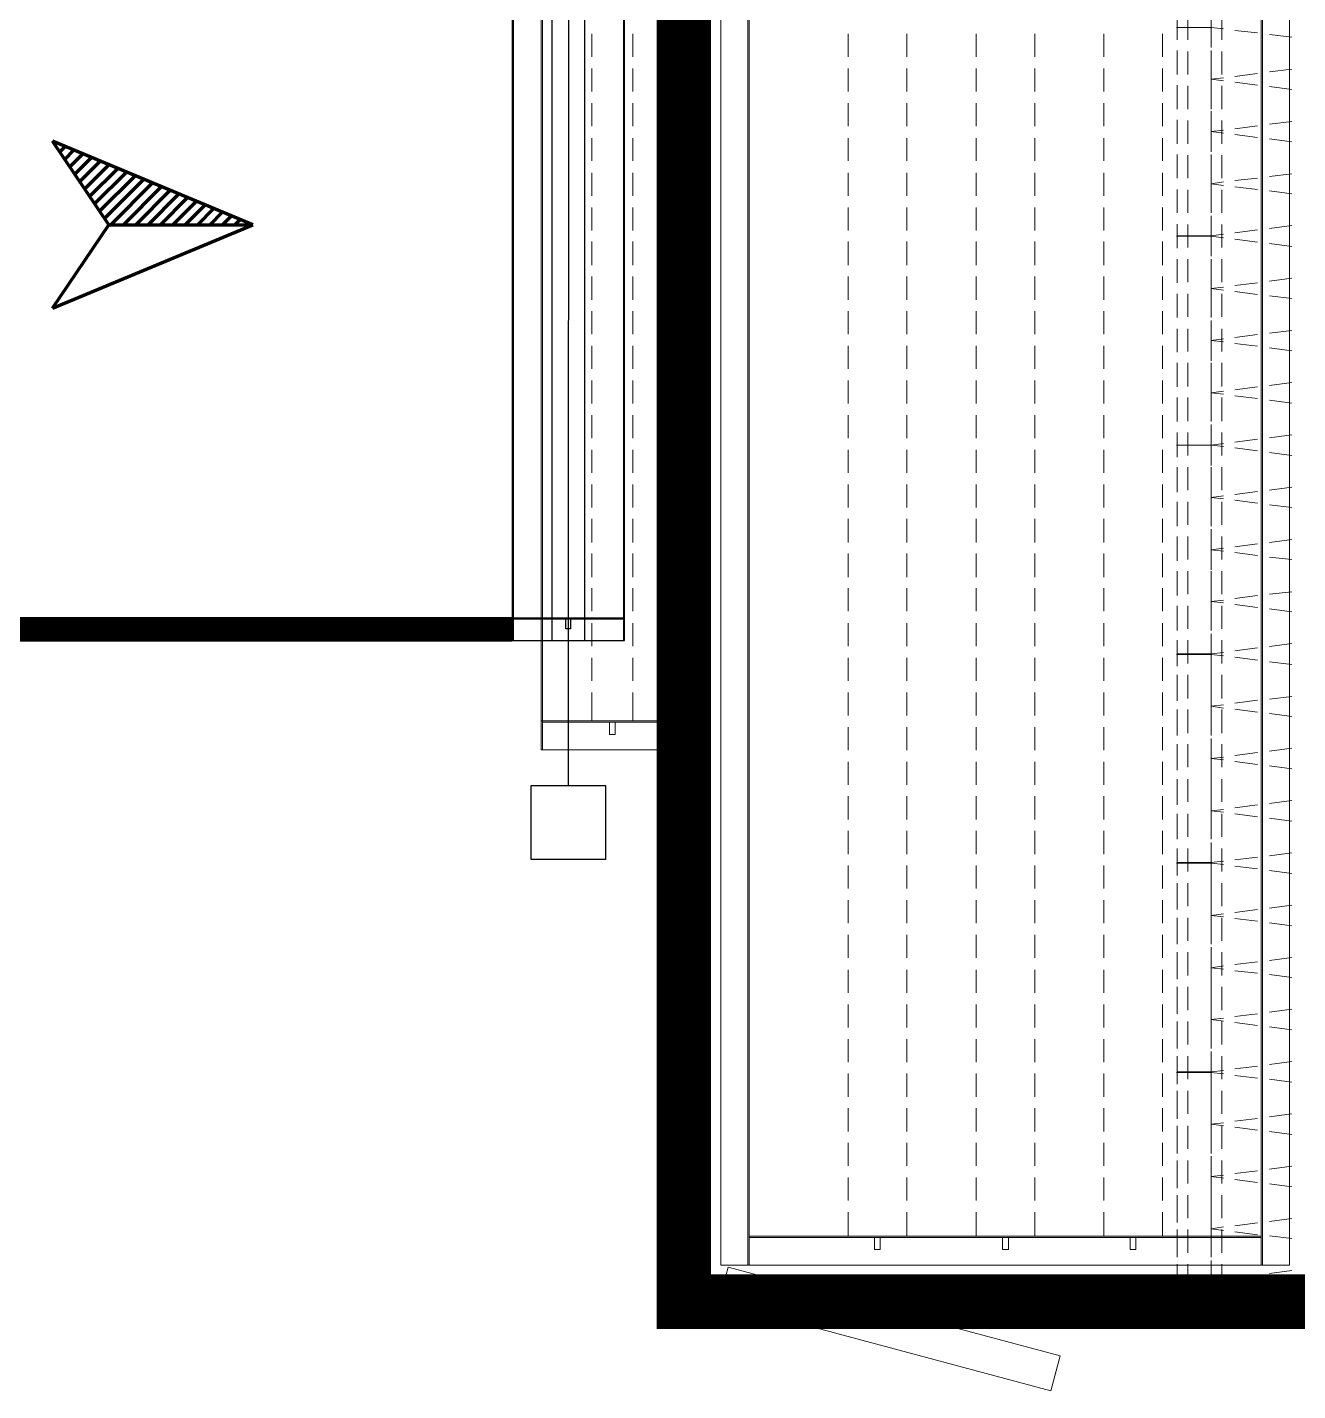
# Model space of a CAD drawing. Extents: x 1264 to 8183, y -10806 to -8316.
# Drawn here: x 4459.3 to 4562.2, y -10090.4 to -9980 of the extents above; entities that cross this region are included whole.
import ezdxf

# ---------------------------------------------------------------- set-up
doc = ezdxf.new("R2010")
doc.units = 0
doc.header["$LTSCALE"] = 200
doc.header["$MEASUREMENT"] = 0
doc.layers.get('0').update_dxf_attribs({"linetype": 'CONTINUOUS'})
for name, color, linetype in [('Equipments', 1, 'CONTINUOUS'), ('SHEET', 33, 'CONTINUOUS'), ('VCD', 241, 'CONTINUOUS')]:
    doc.layers.add(name, color=color, linetype=linetype)
doc.layers.add('Smc_RaDuct', color=122, linetype='CONTINUOUS', lineweight=100)

# ---------------------------------------------------------------- blocks, each defined once
blk = doc.blocks.new('A$C8c66ea1c')
at = {"layer": 'SHEET', "color": 1, "lineweight": 50, "const_width": 3}
blk.add_lwpolyline([(0, 0.027), (0, 83.837), (-117.243, 83.837), (0, 83.837), (0, 167.647), (0, 83.837), (0, 167.647), (-117.243, 167.647), (0, 167.647), (-117.243, 167.647), (-117.243, 83.837), (-117.243, 167.647), (-117.243, 83.837), (0, 83.837), (-117.243, 83.837), (0, 83.837), (0, 0.027), (-117.243, 0.027), (0, 0.027), (-117.243, 0.027)], close=True, dxfattribs=at)
at = {"layer": 'VCD', "lineweight": 9}
for points in [[(-86.876, 175.42), (-30.366, 175.42), (-30.366, 175.501), (-86.876, 175.501)], [(-85.29, 175.501), (-85.29, 167.647), (-86.876, 167.647), (-86.876, 167.701), (-85.37, 167.701), (-85.37, 175.42), (-86.876, 175.42), (-86.876, 175.501)], [(-86.876, 167.701), (-30.366, 167.701), (-30.366, 175.42), (-86.876, 175.42)], [(-86.043, 171.413), (-86.043, 171.736), (-85.37, 171.736), (-85.37, 171.413)], [(-117.243, 167.62), (-117.243, 167.674)], [(-117.243, 167.62), (-117.243, 167.674), (-117.243, 167.62), (-117.243, 167.674), (-117.243, 167.62), (-117.243, 167.674)], [(0, 83.837), (-117.243, 83.837), (-117.243, 167.647), (0, 167.647)], [(-86.876, 167.647), (-30.366, 167.647), (-30.366, 167.701), (-86.876, 167.701)], [(-120.228, 146.937), (-122.138, 147.448), (-117.243, 165.711), (-115.333, 165.2)], [(-115.226, 164.043), (-2.017, 164.043), (-2.017, 165.603), (-115.226, 165.603)], [(-115.226, 164.124), (-2.017, 164.124), (-2.017, 165.603), (-115.226, 165.603)], [(-115.226, 135.882), (-113.639, 135.882), (-113.639, 164.043), (-115.226, 164.043)], [(-115.226, 135.882), (-113.719, 135.882), (-113.719, 164.043), (-115.226, 164.043)], [(-114.365, 157.158), (-114.365, 156.835), (-113.719, 156.835), (-113.719, 157.158)], [(-114.365, 150.111), (-114.365, 149.788), (-113.719, 149.788), (-113.719, 150.111)], [(-114.365, 143.091), (-114.365, 142.768), (-113.719, 142.768), (-113.719, 143.091)], [(-116.705, 139.917), (-116.705, 140.508), (-116.113, 140.508), (-116.113, 139.917)], [(-116.705, 138.034), (-116.705, 138.626), (-116.113, 138.626), (-116.113, 138.034)], [(-116.086, 138.599), (-116.086, 138.653)], [(-113.235, 138.599), (-113.235, 138.653)], [(-110.357, 138.599), (-110.357, 138.653)], [(-107.479, 138.599), (-107.479, 138.653)], [(-104.601, 138.599), (-104.601, 138.653)], [(-101.723, 138.599), (-101.723, 138.653)], [(-98.872, 138.599), (-98.872, 138.653)], [(-95.994, 138.599), (-95.994, 138.653)], [(-93.09, 138.599), (-93.09, 138.653)], [(-90.239, 138.599), (-90.239, 138.653)], [(-87.361, 138.599), (-87.361, 138.653)], [(-84.483, 138.599), (-84.483, 138.653)], [(-81.605, 138.599), (-81.605, 138.653)], [(-78.727, 138.599), (-78.727, 138.653)], [(-75.876, 138.599), (-75.876, 138.653)], [(-72.998, 138.599), (-72.998, 138.653)], [(-70.12, 138.599), (-70.12, 138.653)], [(-67.242, 138.599), (-67.242, 138.653)], [(-64.364, 138.599), (-64.364, 138.653)], [(-61.513, 138.599), (-61.513, 138.653)], [(-58.608, 138.599), (-58.608, 138.653)], [(-55.757, 138.599), (-55.757, 138.653)], [(-52.879, 138.599), (-52.879, 138.653)], [(-50.001, 138.599), (-50.001, 138.653)], [(-115.226, 134.322), (-2.017, 134.322), (-2.017, 135.882), (-115.226, 135.882)], [(-115.226, 134.322), (-2.017, 134.322), (-2.017, 135.802), (-115.226, 135.802)]]:
    blk.add_lwpolyline(points, close=True, dxfattribs=at)
at = {"layer": 'VCD', "lineweight": 9, "ltscale": 5}
blk.add_lwpolyline([(-86.876, 167.647), (-30.366, 167.647), (-30.366, 175.501), (-86.876, 175.501)], close=True, dxfattribs=at)
at = {"layer": 'VCD', "lineweight": 9}
for points in [[(-85.29, 172.731), (-85.29, 172.677)], [(-85.29, 171.897), (-85.29, 172.704), (-83.73, 172.704)], [(-83.084, 172.704), (-81.82, 172.704)], [(-81.174, 172.704), (-79.91, 172.704)], [(-79.265, 172.704), (-78, 172.704)], [(-77.382, 172.704), (-76.091, 172.704)], [(-75.472, 172.704), (-74.181, 172.704)], [(-73.563, 172.704), (-72.298, 172.704)], [(-71.653, 172.704), (-70.389, 172.704)], [(-69.743, 172.704), (-68.479, 172.704)], [(-67.834, 172.704), (-66.569, 172.704)], [(-65.924, 172.704), (-64.66, 172.704)], [(-64.014, 172.704), (-62.75, 172.704)], [(-62.131, 172.704), (-60.84, 172.704)], [(-60.222, 172.704), (-58.931, 172.704)], [(-58.312, 172.704), (-57.048, 172.704)], [(-56.402, 172.704), (-55.138, 172.704)], [(-54.493, 172.704), (-53.229, 172.704)], [(-52.583, 172.704), (-51.319, 172.704)], [(-50.673, 172.704), (-49.409, 172.704)], [(-48.764, 172.704), (-47.5, 172.704)], [(-83.73, 170.445), (-85.29, 170.445), (-85.29, 171.251)], [(-85.29, 170.471), (-85.29, 170.418)], [(-81.82, 170.445), (-83.084, 170.445)], [(-79.91, 170.445), (-81.174, 170.445)], [(-78, 170.445), (-79.265, 170.445)], [(-76.091, 170.445), (-77.382, 170.445)], [(-74.181, 170.445), (-75.472, 170.445)], [(-72.298, 170.445), (-73.563, 170.445)], [(-70.389, 170.445), (-71.653, 170.445)], [(-68.479, 170.445), (-69.743, 170.445)], [(-66.569, 170.445), (-67.834, 170.445)], [(-64.66, 170.445), (-65.924, 170.445)], [(-62.75, 170.445), (-64.014, 170.445)], [(-60.84, 170.445), (-62.131, 170.445)], [(-58.931, 170.445), (-60.222, 170.445)], [(-57.048, 170.445), (-58.312, 170.445)], [(-55.138, 170.445), (-56.402, 170.445)], [(-53.229, 170.445), (-54.493, 170.445)], [(-51.319, 170.445), (-52.583, 170.445)], [(-49.409, 170.445), (-50.673, 170.445)], [(-47.5, 170.445), (-48.764, 170.445)], [(-113.639, 158.637), (-113.639, 158.583)], [(-113.639, 157.319), (-113.639, 158.61), (-112.321, 158.61)], [(-111.675, 158.61), (-110.411, 158.61)], [(-109.766, 158.61), (-108.501, 158.61)], [(-107.883, 158.61), (-106.592, 158.61)], [(-105.973, 158.61), (-104.682, 158.61)], [(-104.063, 158.61), (-102.799, 158.61)], [(-102.154, 158.61), (-100.89, 158.61)], [(-100.244, 158.61), (-98.98, 158.61)], [(-98.334, 158.61), (-97.07, 158.61)], [(-96.425, 158.61), (-95.161, 158.61)], [(-94.515, 158.61), (-93.251, 158.61)], [(-92.632, 158.61), (-91.341, 158.61)], [(-90.723, 158.61), (-89.432, 158.61)], [(-88.813, 158.61), (-87.549, 158.61)], [(-86.903, 158.61), (-85.639, 158.61)], [(-84.994, 158.61), (-83.73, 158.61)], [(-83.084, 158.61), (-81.82, 158.61)], [(-81.174, 158.61), (-79.91, 158.61)], [(-79.265, 158.61), (-78, 158.61)], [(-77.382, 158.61), (-76.091, 158.61)], [(-75.472, 158.61), (-74.181, 158.61)], [(-73.563, 158.61), (-72.298, 158.61)], [(-71.653, 158.61), (-70.389, 158.61)], [(-69.743, 158.61), (-68.479, 158.61)], [(-67.834, 158.61), (-66.569, 158.61)], [(-65.924, 158.61), (-64.66, 158.61)], [(-64.014, 158.61), (-62.75, 158.61)], [(-62.131, 158.61), (-60.84, 158.61)], [(-60.222, 158.61), (-58.931, 158.61)], [(-58.312, 158.61), (-57.048, 158.61)], [(-56.402, 158.61), (-55.138, 158.61)], [(-54.493, 158.61), (-53.229, 158.61)], [(-52.583, 158.61), (-51.319, 158.61)], [(-50.673, 158.61), (-49.409, 158.61)], [(-48.764, 158.61), (-47.5, 158.61)], [(-112.321, 155.382), (-113.639, 155.382), (-113.639, 156.673)], [(-113.639, 155.409), (-113.639, 155.355)], [(-110.411, 155.382), (-111.675, 155.382)], [(-108.501, 155.382), (-109.766, 155.382)], [(-106.592, 155.382), (-107.883, 155.382)], [(-104.682, 155.382), (-105.973, 155.382)], [(-102.799, 155.382), (-104.063, 155.382)], [(-100.89, 155.382), (-102.154, 155.382)], [(-98.98, 155.382), (-100.244, 155.382)], [(-97.07, 155.382), (-98.334, 155.382)], [(-95.161, 155.382), (-96.425, 155.382)], [(-93.251, 155.382), (-94.515, 155.382)], [(-91.341, 155.382), (-92.632, 155.382)], [(-89.432, 155.382), (-90.723, 155.382)], [(-87.549, 155.382), (-88.813, 155.382)], [(-85.639, 155.382), (-86.903, 155.382)], [(-83.73, 155.382), (-84.994, 155.382)], [(-81.82, 155.382), (-83.084, 155.382)], [(-79.91, 155.382), (-81.174, 155.382)], [(-78, 155.382), (-79.265, 155.382)], [(-76.091, 155.382), (-77.382, 155.382)], [(-74.181, 155.382), (-75.472, 155.382)], [(-72.298, 155.382), (-73.563, 155.382)], [(-70.389, 155.382), (-71.653, 155.382)], [(-68.479, 155.382), (-69.743, 155.382)], [(-66.569, 155.382), (-67.834, 155.382)], [(-64.66, 155.382), (-65.924, 155.382)], [(-62.75, 155.382), (-64.014, 155.382)], [(-60.84, 155.382), (-62.131, 155.382)], [(-58.931, 155.382), (-60.222, 155.382)], [(-57.048, 155.382), (-58.312, 155.382)], [(-55.138, 155.382), (-56.402, 155.382)], [(-53.229, 155.382), (-54.493, 155.382)], [(-51.319, 155.382), (-52.583, 155.382)], [(-49.409, 155.382), (-50.673, 155.382)], [(-47.5, 155.382), (-48.764, 155.382)], [(-113.639, 151.59), (-113.639, 151.536)], [(-112.321, 151.563), (-113.639, 151.563), (-113.639, 150.272)], [(-110.411, 151.563), (-111.675, 151.563)], [(-108.501, 151.563), (-109.766, 151.563)], [(-106.592, 151.563), (-107.883, 151.563)], [(-104.682, 151.563), (-105.973, 151.563)], [(-102.799, 151.563), (-104.063, 151.563)], [(-100.89, 151.563), (-102.154, 151.563)], [(-98.98, 151.563), (-100.244, 151.563)], [(-97.07, 151.563), (-98.334, 151.563)], [(-95.161, 151.563), (-96.425, 151.563)], [(-93.251, 151.563), (-94.515, 151.563)], [(-91.341, 151.563), (-92.632, 151.563)], [(-89.432, 151.563), (-90.723, 151.563)], [(-87.549, 151.563), (-88.813, 151.563)], [(-85.639, 151.563), (-86.903, 151.563)], [(-83.73, 151.563), (-84.994, 151.563)], [(-81.82, 151.563), (-83.084, 151.563)], [(-79.91, 151.563), (-81.174, 151.563)], [(-78, 151.563), (-79.265, 151.563)], [(-76.091, 151.563), (-77.382, 151.563)], [(-74.181, 151.563), (-75.472, 151.563)], [(-72.298, 151.563), (-73.563, 151.563)], [(-70.389, 151.563), (-71.653, 151.563)], [(-68.479, 151.563), (-69.743, 151.563)], [(-66.569, 151.563), (-67.834, 151.563)], [(-64.66, 151.563), (-65.924, 151.563)], [(-62.75, 151.563), (-64.014, 151.563)], [(-60.84, 151.563), (-62.131, 151.563)], [(-58.931, 151.563), (-60.222, 151.563)], [(-57.048, 151.563), (-58.312, 151.563)], [(-55.138, 151.563), (-56.402, 151.563)], [(-53.229, 151.563), (-54.493, 151.563)], [(-51.319, 151.563), (-52.583, 151.563)], [(-49.409, 151.563), (-50.673, 151.563)], [(-47.5, 151.563), (-48.764, 151.563)], [(-113.639, 149.653), (-113.639, 148.335), (-112.321, 148.335)], [(-113.639, 148.362), (-113.639, 148.309)], [(-111.675, 148.335), (-110.411, 148.335)], [(-109.766, 148.335), (-108.501, 148.335)], [(-107.883, 148.335), (-106.592, 148.335)], [(-105.973, 148.335), (-104.682, 148.335)], [(-104.063, 148.335), (-102.799, 148.335)], [(-102.154, 148.335), (-100.89, 148.335)], [(-100.244, 148.335), (-98.98, 148.335)], [(-98.334, 148.335), (-97.07, 148.335)], [(-96.425, 148.335), (-95.161, 148.335)], [(-94.515, 148.335), (-93.251, 148.335)], [(-92.632, 148.335), (-91.341, 148.335)], [(-90.723, 148.335), (-89.432, 148.335)], [(-88.813, 148.335), (-87.549, 148.335)], [(-86.903, 148.335), (-85.639, 148.335)], [(-84.994, 148.335), (-83.73, 148.335)], [(-83.084, 148.335), (-81.82, 148.335)], [(-81.174, 148.335), (-79.91, 148.335)], [(-79.265, 148.335), (-78, 148.335)], [(-77.382, 148.335), (-76.091, 148.335)], [(-75.472, 148.335), (-74.181, 148.335)], [(-73.563, 148.335), (-72.298, 148.335)], [(-71.653, 148.335), (-70.389, 148.335)], [(-69.743, 148.335), (-68.479, 148.335)], [(-67.834, 148.335), (-66.569, 148.335)], [(-65.924, 148.335), (-64.66, 148.335)], [(-64.014, 148.335), (-62.75, 148.335)], [(-62.131, 148.335), (-60.84, 148.335)], [(-60.222, 148.335), (-58.931, 148.335)], [(-58.312, 148.335), (-57.048, 148.335)], [(-56.402, 148.335), (-55.138, 148.335)], [(-54.493, 148.335), (-53.229, 148.335)], [(-52.583, 148.335), (-51.319, 148.335)], [(-50.673, 148.335), (-49.409, 148.335)], [(-48.764, 148.335), (-47.5, 148.335)], [(-113.639, 144.57), (-113.639, 144.516)], [(-113.639, 143.252), (-113.639, 144.543), (-112.321, 144.543)], [(-111.675, 144.543), (-110.411, 144.543)], [(-109.766, 144.543), (-108.501, 144.543)], [(-107.883, 144.543), (-106.592, 144.543)], [(-105.973, 144.543), (-104.682, 144.543)], [(-104.063, 144.543), (-102.799, 144.543)], [(-102.154, 144.543), (-100.89, 144.543)], [(-100.244, 144.543), (-98.98, 144.543)], [(-98.334, 144.543), (-97.07, 144.543)], [(-96.425, 144.543), (-95.161, 144.543)], [(-94.515, 144.543), (-93.251, 144.543)], [(-92.632, 144.543), (-91.341, 144.543)], [(-90.723, 144.543), (-89.432, 144.543)], [(-88.813, 144.543), (-87.549, 144.543)], [(-86.903, 144.543), (-85.639, 144.543)], [(-84.994, 144.543), (-83.73, 144.543)], [(-83.084, 144.543), (-81.82, 144.543)], [(-81.174, 144.543), (-79.91, 144.543)], [(-79.265, 144.543), (-78, 144.543)], [(-77.382, 144.543), (-76.091, 144.543)], [(-75.472, 144.543), (-74.181, 144.543)], [(-73.563, 144.543), (-72.298, 144.543)], [(-71.653, 144.543), (-70.389, 144.543)], [(-69.743, 144.543), (-68.479, 144.543)], [(-67.834, 144.543), (-66.569, 144.543)], [(-65.924, 144.543), (-64.66, 144.543)], [(-64.014, 144.543), (-62.75, 144.543)], [(-62.131, 144.543), (-60.84, 144.543)], [(-60.222, 144.543), (-58.931, 144.543)], [(-58.312, 144.543), (-57.048, 144.543)], [(-56.402, 144.543), (-55.138, 144.543)], [(-54.493, 144.543), (-53.229, 144.543)], [(-52.583, 144.543), (-51.319, 144.543)], [(-50.673, 144.543), (-49.409, 144.543)], [(-48.764, 144.543), (-47.5, 144.543)], [(-112.321, 141.315), (-113.639, 141.315), (-113.639, 142.606)], [(-113.639, 141.342), (-113.639, 141.288)], [(-110.411, 141.315), (-111.675, 141.315)], [(-108.501, 141.315), (-109.766, 141.315)], [(-106.592, 141.315), (-107.883, 141.315)], [(-104.682, 141.315), (-105.973, 141.315)], [(-102.799, 141.315), (-104.063, 141.315)], [(-100.89, 141.315), (-102.154, 141.315)], [(-98.98, 141.315), (-100.244, 141.315)], [(-97.07, 141.315), (-98.334, 141.315)], [(-95.161, 141.315), (-96.425, 141.315)], [(-93.251, 141.315), (-94.515, 141.315)], [(-91.341, 141.315), (-92.632, 141.315)], [(-89.432, 141.315), (-90.723, 141.315)], [(-87.549, 141.315), (-88.813, 141.315)], [(-85.639, 141.315), (-86.903, 141.315)], [(-83.73, 141.315), (-84.994, 141.315)], [(-81.82, 141.315), (-83.084, 141.315)], [(-79.91, 141.315), (-81.174, 141.315)], [(-78, 141.315), (-79.265, 141.315)], [(-76.091, 141.315), (-77.382, 141.315)], [(-74.181, 141.315), (-75.472, 141.315)], [(-72.298, 141.315), (-73.563, 141.315)], [(-70.389, 141.315), (-71.653, 141.315)], [(-68.479, 141.315), (-69.743, 141.315)], [(-66.569, 141.315), (-67.834, 141.315)], [(-64.66, 141.315), (-65.924, 141.315)], [(-62.75, 141.315), (-64.014, 141.315)], [(-60.84, 141.315), (-62.131, 141.315)], [(-58.931, 141.315), (-60.222, 141.315)], [(-57.048, 141.315), (-58.312, 141.315)], [(-55.138, 141.315), (-56.402, 141.315)], [(-53.229, 141.315), (-54.493, 141.315)], [(-51.319, 141.315), (-52.583, 141.315)], [(-49.409, 141.315), (-50.673, 141.315)], [(-47.5, 141.315), (-48.764, 141.315)], [(-115.172, 140.508), (-116.705, 140.508), (-116.705, 139.917), (-115.172, 139.917)], [(-115.441, 140.508), (-116.086, 140.508), (-116.086, 138.626), (-115.441, 138.626)], [(-113.531, 140.508), (-114.795, 140.508)], [(-113.262, 140.508), (-114.553, 140.508)], [(-111.621, 140.508), (-112.886, 140.508)], [(-111.379, 140.508), (-112.643, 140.508)], [(-109.712, 140.508), (-111.003, 140.508)], [(-109.47, 140.508), (-110.734, 140.508)], [(-107.802, 140.508), (-109.093, 140.508)], [(-107.56, 140.508), (-108.824, 140.508)], [(-105.919, 140.508), (-107.183, 140.508)], [(-105.65, 140.508), (-106.914, 140.508)], [(-105.274, 138.626), (-104.628, 138.626), (-104.628, 140.508), (-105.274, 140.508)], [(-103.741, 140.508), (-105.005, 140.508)], [(-104.628, 140.535), (-104.628, 140.482)], [(-103.956, 140.508), (-104.601, 140.508), (-104.601, 138.626), (-103.956, 138.626)], [(-102.046, 140.508), (-103.31, 140.508)], [(-101.831, 140.508), (-103.095, 140.508)], [(-100.137, 140.508), (-101.401, 140.508)], [(-99.921, 140.508), (-101.212, 140.508)], [(-98.227, 140.508), (-99.491, 140.508)], [(-98.012, 140.508), (-99.303, 140.508)], [(-96.317, 140.508), (-97.581, 140.508)], [(-96.129, 140.508), (-97.393, 140.508)], [(-94.407, 140.508), (-95.672, 140.508)], [(-94.219, 140.508), (-95.483, 140.508)], [(-93.789, 138.626), (-93.116, 138.626), (-93.116, 140.508), (-93.789, 140.508)], [(-92.31, 140.508), (-93.574, 140.508)], [(-93.116, 140.535), (-93.116, 140.482)], [(-92.444, 140.508), (-93.09, 140.508), (-93.09, 138.626), (-92.444, 138.626)], [(-90.534, 140.508), (-91.799, 140.508)], [(-90.4, 140.508), (-91.664, 140.508)], [(-88.625, 140.508), (-89.916, 140.508)], [(-88.49, 140.508), (-89.754, 140.508)], [(-86.715, 140.508), (-88.006, 140.508)], [(-86.581, 140.508), (-87.845, 140.508)], [(-84.832, 140.508), (-86.096, 140.508)], [(-84.671, 140.508), (-85.962, 140.508)], [(-82.923, 140.508), (-84.187, 140.508)], [(-82.761, 140.508), (-84.052, 140.508)], [(-82.277, 138.626), (-81.632, 138.626), (-81.632, 140.508), (-82.277, 140.508)], [(-80.852, 140.508), (-82.143, 140.508)], [(-81.632, 140.535), (-81.632, 140.482)], [(-80.959, 140.508), (-81.605, 140.508), (-81.605, 138.626), (-80.959, 138.626)], [(-79.049, 140.508), (-80.314, 140.508)], [(-78.969, 140.508), (-80.233, 140.508)], [(-77.14, 140.508), (-78.404, 140.508)], [(-77.059, 140.508), (-78.323, 140.508)], [(-75.23, 140.508), (-76.494, 140.508)], [(-75.149, 140.508), (-76.414, 140.508)], [(-73.32, 140.508), (-74.585, 140.508)], [(-73.24, 140.508), (-74.504, 140.508)], [(-71.411, 140.508), (-72.702, 140.508)], [(-71.33, 140.508), (-72.594, 140.508)], [(-69.447, 140.508), (-70.12, 140.508), (-70.12, 138.626), (-70.12, 140.508), (-70.792, 140.508)], [(-69.42, 140.508), (-70.685, 140.508)], [(-70.12, 140.535), (-70.12, 140.482)], [(-67.538, 140.508), (-68.829, 140.508)], [(-67.511, 140.508), (-68.802, 140.508)], [(-65.655, 140.508), (-66.919, 140.508)], [(-65.601, 140.508), (-66.892, 140.508)], [(-63.745, 140.508), (-65.009, 140.508)], [(-63.718, 140.508), (-64.982, 140.508)], [(-61.836, 140.508), (-63.1, 140.508)], [(-61.809, 140.508), (-63.073, 140.508)], [(-59.926, 140.508), (-61.19, 140.508)], [(-59.899, 140.508), (-61.163, 140.508)], [(-59.28, 138.626), (-58.635, 138.626), (-58.635, 140.508), (-59.28, 140.508)], [(-57.989, 140.508), (-59.253, 140.508)], [(-58.635, 140.535), (-58.635, 140.482)], [(-57.962, 140.508), (-58.608, 140.508), (-58.608, 138.626), (-57.962, 138.626)], [(-56.08, 140.508), (-57.344, 140.508)], [(-56.053, 140.508), (-57.317, 140.508)], [(-54.17, 140.508), (-55.434, 140.508)], [(-54.143, 140.508), (-55.407, 140.508)], [(-52.26, 140.508), (-53.551, 140.508)], [(-52.233, 140.508), (-53.524, 140.508)], [(-50.351, 140.508), (-51.642, 140.508)], [(-50.324, 140.508), (-51.615, 140.508)], [(-48.468, 140.508), (-49.732, 140.508)], [(-48.414, 140.508), (-49.705, 140.508)], [(-46.558, 140.508), (-47.822, 140.508)], [(-47.795, 138.626), (-47.15, 138.626), (-47.15, 140.508), (-47.795, 140.508)], [(-47.15, 140.535), (-47.15, 140.482)], [(-116.705, 139.944), (-116.705, 139.89)], [(-114.553, 139.917), (-113.262, 139.917)], [(-112.643, 139.917), (-111.379, 139.917)], [(-110.734, 139.917), (-109.47, 139.917)], [(-108.824, 139.917), (-107.56, 139.917)], [(-106.914, 139.917), (-105.65, 139.917)], [(-105.005, 139.917), (-103.741, 139.917)], [(-103.095, 139.917), (-101.831, 139.917)], [(-101.212, 139.917), (-99.921, 139.917)], [(-99.303, 139.917), (-98.012, 139.917)], [(-97.393, 139.917), (-96.129, 139.917)], [(-95.483, 139.917), (-94.219, 139.917)], [(-93.574, 139.917), (-92.31, 139.917)], [(-91.664, 139.917), (-90.4, 139.917)], [(-89.754, 139.917), (-88.49, 139.917)], [(-87.845, 139.917), (-86.581, 139.917)], [(-85.962, 139.917), (-84.671, 139.917)], [(-84.052, 139.917), (-82.761, 139.917)], [(-82.143, 139.917), (-80.852, 139.917)], [(-80.233, 139.917), (-78.969, 139.917)], [(-78.323, 139.917), (-77.059, 139.917)], [(-76.414, 139.917), (-75.149, 139.917)], [(-74.504, 139.917), (-73.24, 139.917)], [(-72.594, 139.917), (-71.33, 139.917)], [(-70.685, 139.917), (-69.42, 139.917)], [(-68.802, 139.917), (-67.511, 139.917)], [(-66.892, 139.917), (-65.601, 139.917)], [(-64.982, 139.917), (-63.718, 139.917)], [(-63.073, 139.917), (-61.809, 139.917)], [(-61.163, 139.917), (-59.899, 139.917)], [(-59.253, 139.917), (-57.989, 139.917)], [(-57.344, 139.917), (-56.08, 139.917)], [(-55.434, 139.917), (-54.17, 139.917)], [(-53.551, 139.917), (-52.26, 139.917)], [(-51.642, 139.917), (-50.351, 139.917)], [(-49.732, 139.917), (-48.468, 139.917)], [(-47.822, 139.917), (-46.558, 139.917)], [(-115.172, 138.626), (-116.705, 138.626), (-116.705, 138.034), (-115.172, 138.034)], [(-116.705, 138.061), (-116.705, 138.007)], [(-116.006, 137.953), (-116.086, 138.626), (-114.983, 138.626)], [(-114.795, 138.626), (-113.531, 138.626)], [(-113.262, 138.626), (-114.553, 138.626)], [(-114.553, 138.034), (-113.262, 138.034)], [(-114.338, 138.626), (-113.235, 138.626), (-113.316, 137.953)], [(-113.128, 137.953), (-113.235, 138.626), (-112.106, 138.626)], [(-112.886, 138.626), (-111.621, 138.626)], [(-111.379, 138.626), (-112.643, 138.626)], [(-112.643, 138.034), (-111.379, 138.034)], [(-111.46, 138.626), (-110.357, 138.626), (-110.438, 137.953)], [(-111.003, 138.626), (-109.712, 138.626)], [(-109.47, 138.626), (-110.734, 138.626)], [(-110.734, 138.034), (-109.47, 138.034)], [(-110.277, 137.953), (-110.357, 138.626), (-109.228, 138.626)], [(-109.093, 138.626), (-107.802, 138.626)], [(-107.56, 138.626), (-108.824, 138.626)], [(-108.824, 138.034), (-107.56, 138.034)], [(-108.609, 138.626), (-107.479, 138.626), (-107.56, 137.953)], [(-107.399, 137.953), (-107.479, 138.626), (-106.377, 138.626)], [(-107.183, 138.626), (-105.919, 138.626)], [(-105.65, 138.626), (-106.914, 138.626)], [(-106.914, 138.034), (-105.65, 138.034)], [(-105.731, 138.626), (-104.628, 138.626), (-104.709, 137.953)], [(-103.741, 138.626), (-105.005, 138.626)], [(-105.005, 138.034), (-103.741, 138.034)], [(-104.628, 138.653), (-104.628, 138.599)], [(-104.521, 137.953), (-104.601, 138.626), (-103.472, 138.626)], [(-103.31, 138.626), (-102.046, 138.626)], [(-101.831, 138.626), (-103.095, 138.626)], [(-103.095, 138.034), (-101.831, 138.034)], [(-102.853, 138.626), (-101.723, 138.626), (-101.804, 137.953)], [(-101.643, 137.953), (-101.723, 138.626), (-100.621, 138.626)], [(-101.401, 138.626), (-100.137, 138.626)], [(-99.921, 138.626), (-101.212, 138.626)], [(-101.212, 138.034), (-99.921, 138.034)], [(-99.975, 138.626), (-98.872, 138.626), (-98.953, 137.953)], [(-99.491, 138.626), (-98.227, 138.626)], [(-98.012, 138.626), (-99.303, 138.626)], [(-99.303, 138.034), (-98.012, 138.034)], [(-98.765, 137.953), (-98.872, 138.626), (-97.743, 138.626)], [(-97.581, 138.626), (-96.317, 138.626)], [(-96.129, 138.626), (-97.393, 138.626)], [(-97.393, 138.034), (-96.129, 138.034)], [(-97.097, 138.626), (-95.994, 138.626), (-96.075, 137.953)], [(-95.914, 137.953), (-95.994, 138.626), (-94.865, 138.626)], [(-95.672, 138.626), (-94.407, 138.626)], [(-94.219, 138.626), (-95.483, 138.626)], [(-95.483, 138.034), (-94.219, 138.034)], [(-94.246, 138.626), (-93.116, 138.626), (-93.197, 137.953)], [(-92.31, 138.626), (-93.574, 138.626)], [(-93.574, 138.034), (-92.31, 138.034)], [(-93.116, 138.653), (-93.116, 138.599)], [(-93.009, 137.953), (-93.09, 138.626), (-91.987, 138.626)], [(-91.799, 138.626), (-90.534, 138.626)], [(-90.4, 138.626), (-91.664, 138.626)], [(-91.664, 138.034), (-90.4, 138.034)], [(-91.341, 138.626), (-90.239, 138.626), (-90.319, 137.953)], [(-90.158, 137.953), (-90.239, 138.626), (-89.109, 138.626)], [(-89.916, 138.626), (-88.625, 138.626)], [(-87.28, 137.953), (-87.361, 138.626), (-88.49, 138.626), (-89.754, 138.626)], [(-89.754, 138.034), (-88.49, 138.034)], [(-88.006, 138.626), (-86.715, 138.626)], [(-86.581, 138.626), (-87.845, 138.626)], [(-87.845, 138.034), (-86.581, 138.034)], [(-87.441, 137.953), (-87.361, 138.626), (-86.258, 138.626)], [(-86.096, 138.626), (-84.832, 138.626)], [(-84.671, 138.626), (-85.962, 138.626)], [(-85.962, 138.034), (-84.671, 138.034)], [(-85.612, 138.626), (-84.483, 138.626), (-84.59, 137.953)], [(-84.402, 137.953), (-84.483, 138.626), (-83.38, 138.626)], [(-84.187, 138.626), (-82.923, 138.626)], [(-82.761, 138.626), (-84.052, 138.626)], [(-84.052, 138.034), (-82.761, 138.034)], [(-82.734, 138.626), (-81.632, 138.626), (-81.712, 137.953)], [(-80.852, 138.626), (-82.143, 138.626)], [(-82.143, 138.034), (-80.852, 138.034)], [(-81.632, 138.653), (-81.632, 138.599)], [(-81.524, 137.953), (-81.605, 138.626), (-80.502, 138.626)], [(-80.314, 138.626), (-79.049, 138.626)], [(-78.969, 138.626), (-80.233, 138.626)], [(-80.233, 138.034), (-78.969, 138.034)], [(-79.856, 138.626), (-78.727, 138.626), (-78.807, 137.953)], [(-78.646, 137.953), (-78.727, 138.626), (-77.624, 138.626)], [(-78.404, 138.626), (-77.14, 138.626)], [(-77.059, 138.626), (-78.323, 138.626)], [(-78.323, 138.034), (-77.059, 138.034)], [(-76.978, 138.626), (-75.876, 138.626), (-75.956, 137.953)], [(-76.494, 138.626), (-75.23, 138.626)], [(-75.149, 138.626), (-76.414, 138.626)], [(-76.414, 138.034), (-75.149, 138.034)], [(-75.795, 137.953), (-75.876, 138.626), (-74.746, 138.626)], [(-74.585, 138.626), (-73.32, 138.626)], [(-73.24, 138.626), (-74.504, 138.626)], [(-74.504, 138.034), (-73.24, 138.034)], [(-74.127, 138.626), (-72.998, 138.626), (-73.078, 137.953)], [(-72.917, 137.953), (-72.998, 138.626), (-71.895, 138.626)], [(-72.702, 138.626), (-71.411, 138.626)], [(-71.33, 138.626), (-72.594, 138.626)], [(-72.594, 138.034), (-71.33, 138.034)], [(-71.249, 138.626), (-70.12, 138.626), (-70.2, 137.953)], [(-70.792, 138.626), (-70.12, 138.626), (-69.447, 138.626)], [(-69.42, 138.626), (-70.685, 138.626)], [(-70.685, 138.034), (-69.42, 138.034)], [(-70.12, 138.653), (-70.12, 138.599)], [(-70.039, 137.953), (-70.12, 138.626), (-68.99, 138.626)], [(-68.829, 138.626), (-67.538, 138.626)], [(-67.511, 138.626), (-68.802, 138.626)], [(-68.802, 138.034), (-67.511, 138.034)], [(-68.345, 138.626), (-67.242, 138.626), (-67.322, 137.953)], [(-67.161, 137.953), (-67.242, 138.626), (-66.112, 138.626)], [(-66.919, 138.626), (-65.655, 138.626)], [(-65.601, 138.626), (-66.892, 138.626)], [(-66.892, 138.034), (-65.601, 138.034)], [(-65.494, 138.626), (-64.364, 138.626), (-64.445, 137.953)], [(-65.009, 138.626), (-63.745, 138.626)], [(-63.718, 138.626), (-64.982, 138.626)], [(-64.982, 138.034), (-63.718, 138.034)], [(-64.283, 137.953), (-64.364, 138.626), (-63.261, 138.626)], [(-63.1, 138.626), (-61.836, 138.626)], [(-61.809, 138.626), (-63.073, 138.626)], [(-63.073, 138.034), (-61.809, 138.034)], [(-62.616, 138.626), (-61.513, 138.626), (-61.593, 137.953)], [(-61.432, 137.953), (-61.513, 138.626), (-60.383, 138.626)], [(-61.19, 138.626), (-59.926, 138.626)], [(-59.899, 138.626), (-61.163, 138.626)], [(-61.163, 138.034), (-59.899, 138.034)], [(-59.738, 138.626), (-58.635, 138.626), (-58.716, 137.953)], [(-57.989, 138.626), (-59.253, 138.626)], [(-59.253, 138.034), (-57.989, 138.034)], [(-58.635, 138.653), (-58.635, 138.599)], [(-58.527, 137.953), (-58.608, 138.626), (-57.505, 138.626)], [(-56.08, 138.626), (-57.344, 138.626)], [(-57.344, 138.034), (-56.08, 138.034)], [(-57.317, 138.626), (-56.053, 138.626)], [(-56.86, 138.626), (-55.757, 138.626), (-55.838, 137.953)], [(-55.649, 137.953), (-55.757, 138.626), (-54.627, 138.626)], [(-54.17, 138.626), (-55.434, 138.626)], [(-55.434, 138.034), (-54.17, 138.034)], [(-55.407, 138.626), (-54.143, 138.626)], [(-53.982, 138.626), (-52.879, 138.626), (-52.96, 137.953)], [(-52.26, 138.626), (-53.551, 138.626)], [(-53.551, 138.034), (-52.26, 138.034)], [(-53.524, 138.626), (-52.233, 138.626)], [(-52.798, 137.953), (-52.879, 138.626), (-51.749, 138.626)], [(-50.351, 138.626), (-51.642, 138.626)], [(-51.642, 138.034), (-50.351, 138.034)], [(-51.615, 138.626), (-50.324, 138.626)], [(-51.131, 138.626), (-50.001, 138.626), (-50.082, 137.953)], [(-49.92, 137.953), (-50.001, 138.626), (-48.898, 138.626)], [(-48.468, 138.626), (-49.732, 138.626)], [(-49.732, 138.034), (-48.468, 138.034)], [(-49.705, 138.626), (-48.414, 138.626)], [(-48.253, 138.626), (-47.15, 138.626), (-47.231, 137.953)], [(-46.558, 138.626), (-47.822, 138.626)], [(-47.822, 138.034), (-46.558, 138.034)], [(-47.15, 138.653), (-47.15, 138.599)], [(-115.763, 136.071), (-115.925, 137.335)], [(-113.397, 137.335), (-113.558, 136.071)], [(-112.912, 136.071), (-113.074, 137.335)], [(-110.519, 137.335), (-110.68, 136.071)], [(-110.034, 136.071), (-110.196, 137.335)], [(-107.641, 137.335), (-107.802, 136.071)], [(-107.157, 136.071), (-107.318, 137.335)], [(-104.79, 137.335), (-104.951, 136.071)], [(-104.279, 136.071), (-104.44, 137.335)], [(-101.885, 137.335), (-102.046, 136.071)], [(-101.401, 136.071), (-101.562, 137.335)], [(-99.034, 137.335), (-99.168, 136.071)], [(-98.55, 136.071), (-98.684, 137.335)], [(-96.156, 137.335), (-96.317, 136.071)], [(-95.672, 136.071), (-95.833, 137.335)], [(-93.278, 137.335), (-93.439, 136.071)], [(-92.794, 136.071), (-92.928, 137.335)], [(-90.4, 137.335), (-90.561, 136.071)], [(-89.916, 136.071), (-90.077, 137.335)], [(-87.522, 137.335), (-87.683, 136.071)], [(-87.038, 136.071), (-87.199, 137.335)], [(-84.644, 137.335), (-84.805, 136.071)], [(-84.16, 136.071), (-84.321, 137.335)], [(-81.793, 137.335), (-81.954, 136.071)], [(-81.282, 136.071), (-81.443, 137.335)], [(-78.888, 137.335), (-79.049, 136.071)], [(-78.404, 136.071), (-78.565, 137.335)], [(-76.037, 137.335), (-76.198, 136.071)], [(-75.553, 136.071), (-75.714, 137.335)], [(-73.159, 137.335), (-73.32, 136.071)], [(-72.675, 136.071), (-72.836, 137.335)], [(-70.281, 137.335), (-70.443, 136.071)], [(-69.797, 136.071), (-69.958, 137.335)], [(-67.403, 137.335), (-67.565, 136.071)], [(-66.919, 136.071), (-67.08, 137.335)], [(-64.525, 137.335), (-64.687, 136.071)], [(-64.041, 136.071), (-64.202, 137.335)], [(-61.674, 137.335), (-61.836, 136.071)], [(-61.19, 136.071), (-61.351, 137.335)], [(-58.796, 137.335), (-58.958, 136.071)], [(-58.285, 136.071), (-58.447, 137.335)], [(-55.918, 137.335), (-56.053, 136.071)], [(-55.434, 136.071), (-55.569, 137.335)], [(-53.04, 137.335), (-53.202, 136.071)], [(-52.556, 136.071), (-52.718, 137.335)], [(-50.162, 137.335), (-50.324, 136.071)], [(-49.678, 136.071), (-49.84, 137.335)], [(-47.311, 137.335), (-47.446, 136.071)], [(-115.521, 134.188), (-115.683, 135.425)], [(-113.612, 135.425), (-113.773, 134.188)], [(-112.67, 134.188), (-112.832, 135.425)], [(-110.761, 135.425), (-110.922, 134.188)], [(-109.792, 134.188), (-109.954, 135.425)], [(-107.883, 135.425), (-108.044, 134.188)], [(-106.914, 134.188), (-107.076, 135.425)], [(-105.005, 135.425), (-105.166, 134.188)], [(-104.037, 134.188), (-104.198, 135.425)], [(-102.127, 135.425), (-102.288, 134.188)], [(-101.159, 134.188), (-101.32, 135.425)], [(-99.249, 135.425), (-99.41, 134.188)], [(-98.308, 134.188), (-98.469, 135.425)], [(-96.398, 135.425), (-96.559, 134.188)], [(-95.43, 134.188), (-95.591, 135.425)], [(-93.52, 135.425), (-93.681, 134.188)], [(-92.552, 134.188), (-92.713, 135.425)], [(-90.642, 135.425), (-90.803, 134.188)], [(-89.674, 134.188), (-89.835, 135.425)], [(-87.764, 135.425), (-87.925, 134.188)], [(-86.796, 134.188), (-86.957, 135.425)], [(-84.886, 135.425), (-85.047, 134.188)], [(-83.945, 134.188), (-84.106, 135.425)], [(-82.035, 135.425), (-82.196, 134.188)], [(-81.04, 134.188), (-81.201, 135.425)], [(-79.13, 135.425), (-79.292, 134.188)], [(-78.189, 134.188), (-78.323, 135.425)], [(-76.279, 135.425), (-76.414, 134.188)], [(-75.311, 134.188), (-75.472, 135.425)], [(-73.401, 135.425), (-73.563, 134.188)], [(-72.433, 134.188), (-72.594, 135.425)], [(-70.523, 135.425), (-70.685, 134.188)], [(-69.555, 134.188), (-69.716, 135.425)], [(-67.645, 135.425), (-67.807, 134.188)], [(-66.677, 134.188), (-66.838, 135.425)], [(-64.767, 135.425), (-64.929, 134.188)], [(-63.826, 134.188), (-63.96, 135.425)], [(-61.916, 135.425), (-62.051, 134.188)], [(-60.948, 134.188), (-61.109, 135.425)], [(-59.038, 135.425), (-59.2, 134.188)], [(-58.043, 134.188), (-58.205, 135.425)], [(-56.133, 135.425), (-56.295, 134.188)], [(-55.192, 134.188), (-55.353, 135.425)], [(-53.282, 135.425), (-53.444, 134.188)], [(-52.314, 134.188), (-52.476, 135.425)], [(-50.404, 135.425), (-50.566, 134.188)], [(-49.436, 134.188), (-49.598, 135.425)], [(-47.527, 135.425), (-47.688, 134.188)]]:
    blk.add_lwpolyline(points, dxfattribs=at)
blk = doc.blocks.new('AROW')
h = blk.add_hatch()
h.set_pattern_fill('ANSI31,_O', color=8, scale=33.381621)
h.set_pattern_definition([(45, (-361.5264, -565.2318), (-2.950546, 2.950546), [])])
h.paths.add_polyline_path([(34.3, 0), (-34.3, 0), (-61.07, 39.74)])
for p, q in [((-34.3, 0), (-61.07, 39.74)), ((34.3, 0), (-61.07, 39.74)), ((-61.07, -39.74), (-34.3, 0)), ((-61.07, -39.74), (34.3, 0)), ((-34.3, 0), (34.3, 0))]:
    blk.add_line(p, q)

msp = doc.modelspace()

# ---------------------------------------------------------------- linework, layer by layer
at = {"layer": 'Smc_RaDuct', "lineweight": -3, "ltscale": 5, "const_width": 2}
msp.add_lwpolyline([(4358.55, -9872.48), (4358.55, -10028.79), (4498.57, -10028.79)], dxfattribs=at)
at = {"layer": 'VCD', "linetype": 'ByBlock', "lineweight": -3}
for points in [[(4498.57, -9964.25), (4498.57, -10029.71)], [(4498.67, -9964.25), (4498.67, -10029.71)], [(4507.61, -9964.25), (4507.61, -10029.71)], [(4503.14, -9966.09), (4503.13, -10041.44)], [(4501.82, -10029.71), (4501.82, -9973.07)], [(4504.43, -9973.07), (4504.43, -10029.71)], [(4498.57, -10027.87), (4507.67, -10027.87)], [(4507.61, -10027.97), (4498.67, -10027.97)], [(4503.31, -10027.97), (4503.31, -10028.75), (4502.94, -10028.75), (4502.94, -10027.97)]]:
    msp.add_lwpolyline(points, dxfattribs=at)
for points in [[(4507.67, -10029.71), (4507.67, -9964.25), (4498.57, -9964.25), (4498.57, -10029.71)], [(4500.13, -10041.44), (4506.13, -10041.44), (4506.13, -10047.44), (4500.13, -10047.44)]]:
    msp.add_lwpolyline(points, close=True, dxfattribs=at)

# ---------------------------------------------------------------- block references
at = {"layer": 'Equipments', "lineweight": -3, "xscale": 1.471954248373487, "yscale": 1.471954248373487, "zscale": 1.471954248373487, "rotation": 90.00000000000001}
msp.add_blockref('A$C8c66ea1c', (4759.25, -9910.66), dxfattribs=at)
at = {"layer": 'Smc_RaDuct', "color": 4, "lineweight": 13, "xscale": 0.1700787401574803, "yscale": 0.1700787401574803, "zscale": 0.1700787401574803}
msp.add_blockref('AROW', (4471.74, -9996.03), dxfattribs=at)

doc.saveas('drawing.dxf')
